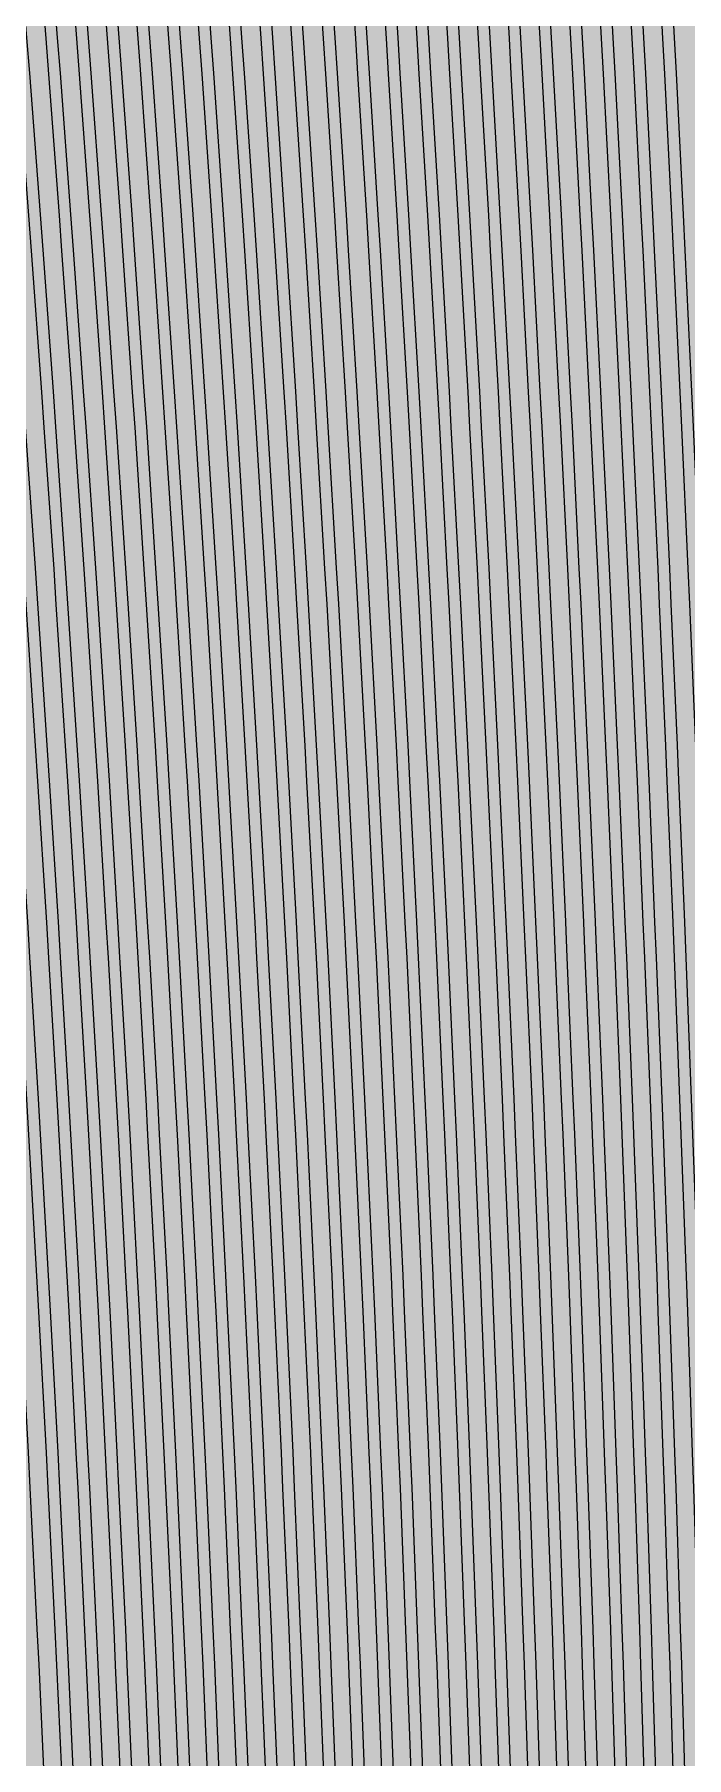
# Model space of a CAD drawing. Header units: metres. Extents: x -7220 to 10980, y -29667 to 1833.
# Drawn here: x 1563.1 to 1678.3, y -17289.4 to -16985 of the extents above; entities that cross this region are included whole.
import ezdxf

# ---------------------------------------------------------------- set-up
doc = ezdxf.new("R2010")
doc.units = ezdxf.units.M
doc.layers.add('Metal1', color=4, linetype='CONTINUOUS')
doc.layers.add('Polyimide', color=7, linetype='CONTINUOUS')

msp = doc.modelspace()

# ---------------------------------------------------------------- hatches: boundary and pattern name
at = {"layer": 'Polyimide'}
msp.add_hatch(color=7, dxfattribs=at).paths.add_polyline_path([(4099.45, -13861.55), (4142.64, -14152.77), (4214.18, -14438.35), (4313.36, -14715.55), (4439.24, -14981.69), (4590.59, -15234.21), (4765.97, -15470.68), (4963.68, -15688.82), (5181.82, -15886.53), (5418.29, -16061.91), (5670.81, -16213.26), (5936.95, -16339.14), (6214.15, -16438.32), (6499.73, -16509.85), (6790.95, -16553.05), (7085, -16567.5), (9980.38, -16567.5), (10058.79, -16571.35), (10136.45, -16582.87), (10212.6, -16601.95), (10286.52, -16628.4), (10357.49, -16661.96), (10424.83, -16702.32), (10487.89, -16749.09), (10546.06, -16801.81), (10598.78, -16859.98), (10645.55, -16923.04), (10685.91, -16990.38), (10719.48, -17061.35), (10745.93, -17135.27), (10765, -17211.43), (10776.52, -17289.08), (10780.38, -17367.5), (10780.38, -21957.3), (10741.61, -22012.91), (10705.97, -22070.59), (10673.58, -22130.14), (10644.53, -22191.39), (10618.92, -22254.16), (10596.82, -22318.25), (10578.3, -22383.46), (10563.41, -22449.6), (10552.21, -22516.46), (10544.72, -22583.84), (10540.97, -22651.53), (10540.97, -22719.32), (10544.72, -22787.01), (10552.21, -22854.38), (10563.41, -22921.24), (10578.3, -22987.38), (10596.82, -23052.6), (10618.92, -23116.68), (10644.53, -23179.45), (10673.58, -23240.71), (10705.97, -23300.26), (10741.61, -23357.93), (10780.38, -23413.54), (10780.38, -28667.5), (10776.52, -28745.91), (10765, -28823.57), (10745.93, -28899.73), (10719.48, -28973.65), (10685.91, -29044.62), (10645.55, -29111.96), (10598.78, -29175.01), (10546.06, -29233.19), (10487.89, -29285.91), (10424.83, -29332.68), (10357.49, -29373.04), (10286.52, -29406.6), (10212.6, -29433.05), (10136.45, -29452.13), (10058.79, -29463.65), (9980.38, -29467.5), (-6219.63, -29467.5), (-6298.04, -29463.65), (-6375.7, -29452.13), (-6451.85, -29433.05), (-6525.77, -29406.6), (-6596.74, -29373.04), (-6664.08, -29332.68), (-6727.14, -29285.91), (-6785.31, -29233.19), (-6838.03, -29175.01), (-6884.8, -29111.96), (-6925.16, -29044.62), (-6958.73, -28973.65), (-6985.18, -28899.73), (-7004.25, -28823.57), (-7015.77, -28745.91), (-7019.63, -28667.5), (-7019.63, -23426.32), (-6979.36, -23370.07), (-6942.33, -23311.63), (-6908.66, -23251.2), (-6878.45, -23188.96), (-6851.81, -23125.12), (-6828.81, -23059.88), (-6809.53, -22993.44), (-6794.04, -22926.02), (-6782.37, -22857.83), (-6774.57, -22789.09), (-6770.67, -22720.02), (-6770.67, -22650.84), (-6774.57, -22581.77), (-6782.37, -22513.03), (-6794.04, -22444.84), (-6809.53, -22377.42), (-6828.81, -22310.98), (-6851.81, -22245.74), (-6878.45, -22181.89), (-6908.66, -22119.66), (-6942.33, -22059.22), (-6979.36, -22000.79), (-7019.63, -21944.54), (-7019.63, -17367.5), (-7015.77, -17289.08), (-7004.25, -17211.43), (-6985.18, -17135.27), (-6958.73, -17061.35), (-6925.16, -16990.38), (-6884.8, -16923.04), (-6838.03, -16859.98), (-6785.31, -16801.81), (-6727.14, -16749.09), (-6664.08, -16702.32), (-6596.74, -16661.96), (-6525.77, -16628.4), (-6451.85, -16601.95), (-6375.7, -16582.87), (-6298.04, -16571.35), (-6219.63, -16567.5), (-3314, -16567.5), (-3019.95, -16553.05), (-2728.73, -16509.85), (-2443.15, -16438.32), (-2165.95, -16339.14), (-1899.81, -16213.26), (-1647.29, -16061.91), (-1410.82, -15886.53), (-1192.68, -15688.82), (-994.97, -15470.68), (-819.59, -15234.21), (-668.24, -14981.69), (-542.36, -14715.55), (-443.18, -14438.35), (-371.64, -14152.77), (-328.45, -13861.55), (-314, -13567.5), (-314, -13373.48), (-317.45, -13328.11), (-327.72, -13283.78), (-344.58, -13241.52), (-367.63, -13202.3), (-396.35, -13167.01), (-430.08, -13136.47), (-468.03, -13111.38), (-509.35, -13092.32), (-509.35, -13092.32), (-578.18, -13061.27), (-642.2, -13021.24), (-700.26, -12972.96), (-751.3, -12917.31), (-794.39, -12855.3), (-828.74, -12788.06), (-853.73, -12716.8), (-868.91, -12642.84), (-874, -12567.5), (-868.91, -12492.16), (-853.73, -12418.19), (-828.74, -12346.94), (-794.39, -12279.7), (-751.3, -12217.69), (-700.26, -12162.04), (-642.2, -12113.76), (-578.18, -12073.73), (-509.35, -12042.68), (-509.35, -12042.68), (-468.03, -12023.62), (-430.08, -11998.53), (-396.35, -11967.99), (-367.63, -11932.7), (-344.58, -11893.47), (-327.72, -11851.21), (-317.45, -11806.89), (-314, -11761.52), (-314, -11074.31), (-317.45, -11028.94), (-327.72, -10984.62), (-344.58, -10942.36), (-367.63, -10903.13), (-396.35, -10867.84), (-430.08, -10837.3), (-468.03, -10812.21), (-509.35, -10793.16), (-509.35, -10793.16), (-578.18, -10762.1), (-642.2, -10722.07), (-700.26, -10673.8), (-751.3, -10618.15), (-794.39, -10556.13), (-828.74, -10488.89), (-853.73, -10417.64), (-868.91, -10343.67), (-874, -10268.33), (-868.91, -10192.99), (-853.73, -10119.03), (-828.74, -10047.77), (-794.39, -9980.53), (-751.3, -9918.52), (-700.26, -9862.87), (-642.2, -9814.59), (-578.18, -9774.56), (-509.35, -9743.51), (-509.35, -9743.51), (-468.03, -9724.45), (-430.08, -9699.36), (-396.35, -9668.82), (-367.63, -9633.53), (-344.58, -9594.31), (-327.72, -9552.05), (-317.45, -9507.72), (-314, -9462.35), (-314, -8775.14), (-317.45, -8729.78), (-327.72, -8685.45), (-344.58, -8643.19), (-367.63, -8603.96), (-396.35, -8568.68), (-430.08, -8538.14), (-468.03, -8513.05), (-509.35, -8493.99), (-509.35, -8493.99), (-578.18, -8462.94), (-642.2, -8422.91), (-700.26, -8374.63), (-751.3, -8318.98), (-794.39, -8256.97), (-828.74, -8189.73), (-853.73, -8118.47), (-868.91, -8044.5), (-874, -7969.17), (-868.91, -7893.83), (-853.73, -7819.86), (-828.74, -7748.61), (-794.39, -7681.36), (-751.3, -7619.35), (-700.26, -7563.7), (-642.2, -7515.42), (-578.18, -7475.4), (-509.35, -7444.34), (-509.35, -7444.34), (-468.03, -7425.28), (-430.08, -7400.2), (-396.35, -7369.66), (-367.63, -7334.37), (-344.58, -7295.14), (-327.72, -7252.88), (-317.45, -7208.56), (-314, -7163.19), (-314, -6475.98), (-317.45, -6430.61), (-327.72, -6386.29), (-344.58, -6344.02), (-367.63, -6304.8), (-396.35, -6269.51), (-430.08, -6238.97), (-468.03, -6213.88), (-509.35, -6194.82), (-509.35, -6194.82), (-578.18, -6163.77), (-642.2, -6123.74), (-700.26, -6075.46), (-751.3, -6019.81), (-794.39, -5957.8), (-828.74, -5890.56), (-853.73, -5819.31), (-868.91, -5745.34), (-874, -5670), (-868.91, -5594.66), (-853.73, -5520.69), (-828.74, -5449.44), (-794.39, -5382.2), (-751.3, -5320.19), (-700.26, -5264.54), (-642.2, -5216.26), (-578.18, -5176.23), (-509.35, -5145.18), (-509.35, -5145.18), (-468.03, -5126.12), (-430.08, -5101.03), (-396.35, -5070.49), (-367.63, -5035.2), (-344.58, -4995.98), (-327.72, -4953.71), (-317.45, -4909.39), (-314, -4864.02), (-314, 380), (-314, 1532.5), (-269, 1532.5), (-268.78, 1525.63), (-268.1, 1518.79), (-266.98, 1512.02), (-265.42, 1505.32), (-263.43, 1498.75), (-261.01, 1492.32), (-258.17, 1486.06), (-254.93, 1480), (-251.3, 1474.17), (-247.3, 1468.58), (-242.94, 1463.27), (-238.25, 1458.25), (-233.23, 1453.56), (-227.92, 1449.2), (-222.33, 1445.2), (-216.5, 1441.57), (-210.44, 1438.33), (-204.18, 1435.49), (-197.75, 1433.07), (-191.18, 1431.08), (-184.48, 1429.52), (-177.71, 1428.4), (-170.87, 1427.72), (-164, 1427.5), (-157.13, 1427.72), (-150.29, 1428.4), (-143.52, 1429.52), (-136.82, 1431.08), (-130.25, 1433.07), (-123.82, 1435.49), (-117.56, 1438.33), (-111.5, 1441.57), (-105.67, 1445.2), (-100.08, 1449.2), (-94.77, 1453.56), (-89.75, 1458.25), (-85.06, 1463.27), (-80.7, 1468.58), (-76.7, 1474.17), (-73.07, 1480), (-69.83, 1486.06), (-66.99, 1492.32), (-64.57, 1498.75), (-62.58, 1505.32), (-61.02, 1512.02), (-59.9, 1518.79), (-59.22, 1525.63), (-59, 1532.5), (1786, 1532.5), (3835, 1532.5), (3835.21, 1539.04), (3835.86, 1545.55), (3836.92, 1552.01), (3838.41, 1558.38), (3840.31, 1564.64), (3842.61, 1570.77), (3845.31, 1576.73), (3848.4, 1582.5), (3851.85, 1588.06), (3855.66, 1593.38), (3859.82, 1598.43), (3864.29, 1603.21), (3869.07, 1607.68), (3874.12, 1611.84), (3879.44, 1615.65), (3885, 1619.1), (3890.77, 1622.19), (3896.73, 1624.89), (3902.86, 1627.19), (3909.12, 1629.09), (3915.49, 1630.58), (3921.95, 1631.64), (3928.46, 1632.29), (3935, 1632.5), (3941.54, 1632.29), (3948.05, 1631.64), (3954.51, 1630.58), (3960.88, 1629.09), (3967.14, 1627.19), (3973.27, 1624.89), (3979.23, 1622.19), (3985, 1619.1), (3990.56, 1615.65), (3995.88, 1611.84), (4000.93, 1607.68), (4005.71, 1603.21), (4010.18, 1598.43), (4014.34, 1593.38), (4018.15, 1588.06), (4021.6, 1582.5), (4024.69, 1576.73), (4027.39, 1570.77), (4029.69, 1564.64), (4031.59, 1558.38), (4033.08, 1552.01), (4034.14, 1545.55), (4034.79, 1539.04), (4035, 1532.5), (4085, 1532.5), (4085, 380), (4085, 330), (4085, -4864.02), (4088.45, -4909.39), (4098.72, -4953.71), (4115.58, -4995.98), (4138.63, -5035.2), (4167.35, -5070.49), (4201.08, -5101.03), (4239.03, -5126.12), (4280.35, -5145.18), (4280.35, -5145.18), (4349.18, -5176.23), (4413.2, -5216.26), (4471.26, -5264.54), (4522.3, -5320.19), (4565.39, -5382.2), (4599.74, -5449.44), (4624.73, -5520.69), (4639.91, -5594.66), (4645, -5670), (4639.91, -5745.34), (4624.73, -5819.31), (4599.74, -5890.56), (4565.39, -5957.8), (4522.3, -6019.81), (4471.26, -6075.46), (4413.2, -6123.74), (4349.18, -6163.77), (4280.35, -6194.82), (4239.03, -6213.88), (4201.08, -6238.97), (4167.35, -6269.51), (4138.63, -6304.8), (4115.58, -6344.02), (4098.72, -6386.29), (4088.45, -6430.61), (4085, -6475.98), (4085, -13567.5), (4099.45, -13861.55)])

# ---------------------------------------------------------------- linework, layer by layer
at = {"layer": 'Metal1'}
for points in [[(1542.86, -16960.57), (1544.98, -16985.56), (1545.5, -16991.81), (1547.53, -17016.8), (1548.03, -17023.06), (1549.95, -17048.05), (1550.42, -17054.3), (1552.25, -17079.29), (1552.7, -17085.55), (1554.43, -17110.54), (1554.85, -17116.79), (1556.49, -17141.78), (1556.89, -17148.04), (1558.43, -17173.03), (1558.8, -17179.28), (1560.25, -17204.27), (1560.6, -17210.52), (1561.96, -17235.52), (1562.28, -17241.77), (1563.54, -17266.76), (1563.85, -17273.01), (1565.01, -17298.01)], [(1568.2, -17298.1), (1567.05, -17273.11), (1566.76, -17266.86), (1565.52, -17241.87), (1565.2, -17235.62), (1563.88, -17210.63), (1563.53, -17204.38), (1562.12, -17179.4), (1561.75, -17173.15), (1560.24, -17148.16), (1559.85, -17141.91), (1558.25, -17116.92), (1557.83, -17110.67), (1556.14, -17085.68), (1555.7, -17079.44), (1553.91, -17054.45), (1553.45, -17048.2), (1551.56, -17023.21), (1551.08, -17016.96), (1549.09, -16991.97), (1548.58, -16985.72), (1546.5, -16960.74)], [(1548.49, -16960.57), (1550.57, -16985.56), (1551.08, -16991.81), (1553.07, -17016.8), (1553.55, -17023.06), (1555.44, -17048.05), (1555.9, -17054.3), (1557.7, -17079.29), (1558.13, -17085.55), (1559.83, -17110.54), (1560.24, -17116.79), (1561.85, -17141.78), (1562.24, -17148.04), (1563.75, -17173.03), (1564.11, -17179.28), (1565.53, -17204.27), (1565.87, -17210.53), (1567.2, -17235.52), (1567.52, -17241.77), (1568.75, -17266.76), (1569.05, -17273.01), (1570.19, -17298.01)], [(1573.41, -17298.09), (1572.3, -17273.11), (1572.01, -17266.86), (1570.8, -17241.87), (1570.49, -17235.62), (1569.2, -17210.63), (1568.86, -17204.38), (1567.48, -17179.39), (1567.12, -17173.15), (1565.65, -17148.16), (1565.27, -17141.91), (1563.71, -17116.92), (1563.3, -17110.67), (1561.65, -17085.68), (1561.22, -17079.43), (1559.48, -17054.45), (1559.03, -17048.2), (1557.18, -17023.21), (1556.71, -17016.96), (1554.78, -16991.97), (1554.28, -16985.72), (1552.25, -16960.74)], [(1554.24, -16960.57), (1556.27, -16985.56), (1556.77, -16991.82), (1558.71, -17016.81), (1559.18, -17023.06), (1561.02, -17048.05), (1561.47, -17054.3), (1563.22, -17079.3), (1563.64, -17085.55), (1565.3, -17110.54), (1565.7, -17116.79), (1567.27, -17141.79), (1567.65, -17148.04), (1569.12, -17173.03), (1569.48, -17179.28), (1570.86, -17204.27), (1571.19, -17210.53), (1572.49, -17235.52), (1572.8, -17241.77), (1574, -17266.76), (1574.29, -17273.01), (1575.41, -17298.01)], [(1578.54, -17298.09), (1577.44, -17273.11), (1577.16, -17266.86), (1575.97, -17241.87), (1575.67, -17235.62), (1574.39, -17210.63), (1574.07, -17204.38), (1572.7, -17179.39), (1572.35, -17173.14), (1570.9, -17148.16), (1570.53, -17141.91), (1568.99, -17116.92), (1568.59, -17110.67), (1566.96, -17085.68), (1566.55, -17079.43), (1564.82, -17054.44), (1564.38, -17048.2), (1562.57, -17023.21), (1562.1, -17016.96), (1560.2, -16991.97), (1559.71, -16985.72), (1557.71, -16960.73)], [(1559.7, -16960.57), (1561.7, -16985.56), (1562.19, -16991.82), (1564.1, -17016.81), (1564.56, -17023.06), (1566.38, -17048.05), (1566.82, -17054.31), (1568.54, -17079.3), (1568.96, -17085.55), (1570.59, -17110.54), (1570.99, -17116.79), (1572.53, -17141.79), (1572.9, -17148.04), (1574.35, -17173.03), (1574.7, -17179.28), (1576.06, -17204.27), (1576.39, -17210.53), (1577.66, -17235.52), (1577.97, -17241.77), (1579.16, -17266.76), (1579.44, -17273.02), (1580.54, -17298.01)], [(1583.67, -17298.09), (1582.59, -17273.1), (1582.31, -17266.86), (1581.15, -17241.87), (1580.84, -17235.62), (1579.59, -17210.63), (1579.27, -17204.38), (1577.93, -17179.39), (1577.58, -17173.14), (1576.16, -17148.16), (1575.79, -17141.91), (1574.27, -17116.92), (1573.88, -17110.67), (1572.28, -17085.68), (1571.87, -17079.43), (1570.17, -17054.44), (1569.74, -17048.19), (1567.95, -17023.21), (1567.5, -17016.96), (1565.62, -16991.97), (1565.14, -16985.72), (1563.17, -16960.73)], [(1565.17, -16960.57), (1567.13, -16985.56), (1567.61, -16991.82), (1569.49, -17016.81), (1569.95, -17023.06), (1571.73, -17048.05), (1572.17, -17054.31), (1573.86, -17079.3), (1574.28, -17085.55), (1575.88, -17110.54), (1576.27, -17116.8), (1577.78, -17141.79), (1578.15, -17148.04), (1579.58, -17173.03), (1579.93, -17179.28), (1581.27, -17204.28), (1581.59, -17210.53), (1582.84, -17235.52), (1583.14, -17241.77), (1584.31, -17266.76), (1584.59, -17273.02), (1585.67, -17298.01)], [(1588.81, -17298.09), (1587.74, -17273.1), (1587.47, -17266.86), (1586.32, -17241.87), (1586.02, -17235.62), (1584.79, -17210.63), (1584.47, -17204.38), (1583.15, -17179.39), (1582.81, -17173.14), (1581.41, -17148.15), (1581.05, -17141.91), (1579.56, -17116.92), (1579.17, -17110.67), (1577.59, -17085.68), (1577.19, -17079.43), (1575.52, -17054.44), (1575.09, -17048.19), (1573.34, -17023.21), (1572.89, -17016.96), (1571.04, -16991.97), (1570.57, -16985.72), (1568.63, -16960.73)], [(1570.63, -16960.57), (1572.56, -16985.57), (1573.04, -16991.82), (1574.88, -17016.81), (1575.33, -17023.06), (1577.09, -17048.05), (1577.52, -17054.31), (1579.18, -17079.3), (1579.59, -17085.55), (1581.17, -17110.54), (1581.55, -17116.8), (1583.04, -17141.79), (1583.41, -17148.04), (1584.81, -17173.03), (1585.15, -17179.28), (1586.47, -17204.28), (1586.79, -17210.53), (1588.02, -17235.52), (1588.32, -17241.77), (1589.46, -17266.77), (1589.74, -17273.02), (1590.8, -17298.01)], [(1593.94, -17298.09), (1592.89, -17273.1), (1592.62, -17266.85), (1591.49, -17241.87), (1591.2, -17235.62), (1589.99, -17210.63), (1589.67, -17204.38), (1588.38, -17179.39), (1588.04, -17173.14), (1586.66, -17148.15), (1586.31, -17141.9), (1584.84, -17116.92), (1584.46, -17110.67), (1582.91, -17085.68), (1582.51, -17079.43), (1580.87, -17054.44), (1580.45, -17048.19), (1578.72, -17023.2), (1578.28, -17016.95), (1576.46, -16991.97), (1576, -16985.72), (1574.09, -16960.73)], [(1576.09, -16960.58), (1577.99, -16985.57), (1578.46, -16991.82), (1580.28, -17016.81), (1580.72, -17023.06), (1582.45, -17048.06), (1582.87, -17054.31), (1584.51, -17079.3), (1584.91, -17085.55), (1586.46, -17110.54), (1586.84, -17116.8), (1588.3, -17141.79), (1588.66, -17148.04), (1590.04, -17173.03), (1590.37, -17179.29), (1591.67, -17204.28), (1591.98, -17210.53), (1593.2, -17235.52), (1593.49, -17241.77), (1594.62, -17266.77), (1594.89, -17273.02), (1595.94, -17298.01)], [(1599.07, -17298.09), (1598.04, -17273.1), (1597.77, -17266.85), (1596.66, -17241.86), (1596.38, -17235.62), (1595.18, -17210.63), (1594.88, -17204.38), (1593.6, -17179.39), (1593.27, -17173.14), (1591.91, -17148.15), (1591.56, -17141.9), (1590.12, -17116.91), (1589.75, -17110.67), (1588.22, -17085.68), (1587.83, -17079.43), (1586.22, -17054.44), (1585.81, -17048.19), (1584.11, -17023.2), (1583.67, -17016.95), (1581.89, -16991.97), (1581.43, -16985.72), (1579.56, -16960.73)], [(1581.55, -16960.58), (1583.42, -16985.57), (1583.88, -16991.82), (1585.67, -17016.81), (1586.1, -17023.07), (1587.8, -17048.06), (1588.22, -17054.31), (1589.83, -17079.3), (1590.22, -17085.55), (1591.75, -17110.55), (1592.12, -17116.8), (1593.56, -17141.79), (1593.91, -17148.04), (1595.27, -17173.03), (1595.6, -17179.29), (1596.87, -17204.28), (1597.18, -17210.53), (1598.37, -17235.52), (1598.66, -17241.77), (1599.77, -17266.77), (1600.04, -17273.02), (1601.07, -17298.01)], [(1604.2, -17298.09), (1603.19, -17273.1), (1602.93, -17266.85), (1601.84, -17241.86), (1601.55, -17235.62), (1600.38, -17210.63), (1600.08, -17204.38), (1598.83, -17179.39), (1598.5, -17173.14), (1597.17, -17148.15), (1596.82, -17141.9), (1595.41, -17116.91), (1595.04, -17110.66), (1593.54, -17085.68), (1593.15, -17079.43), (1591.57, -17054.44), (1591.16, -17048.19), (1589.49, -17023.2), (1589.06, -17016.95), (1587.31, -16991.96), (1586.86, -16985.71), (1585.02, -16960.73)], [(1587.01, -16960.58), (1588.85, -16985.57), (1589.3, -16991.82), (1591.06, -17016.81), (1591.49, -17023.07), (1593.16, -17048.06), (1593.57, -17054.31), (1595.15, -17079.3), (1595.54, -17085.55), (1597.04, -17110.55), (1597.4, -17116.8), (1598.82, -17141.79), (1599.16, -17148.04), (1600.5, -17173.04), (1600.82, -17179.29), (1602.08, -17204.28), (1602.38, -17210.53), (1603.55, -17235.52), (1603.83, -17241.77), (1604.93, -17266.77), (1605.19, -17273.02), (1606.2, -17298.01)], [(1609.33, -17298.09), (1608.34, -17273.1), (1608.08, -17266.85), (1607.01, -17241.86), (1606.73, -17235.61), (1605.58, -17210.63), (1605.28, -17204.38), (1604.05, -17179.39), (1603.73, -17173.14), (1602.42, -17148.15), (1602.08, -17141.9), (1600.69, -17116.91), (1600.33, -17110.66), (1598.85, -17085.68), (1598.48, -17079.43), (1596.92, -17054.44), (1596.52, -17048.19), (1594.88, -17023.2), (1594.46, -17016.95), (1592.73, -16991.96), (1592.29, -16985.71), (1590.48, -16960.73)], [(1592.47, -16960.58), (1594.28, -16985.57), (1594.73, -16991.82), (1596.45, -17016.81), (1596.87, -17023.07), (1598.51, -17048.06), (1598.91, -17054.31), (1600.47, -17079.3), (1600.85, -17085.56), (1602.33, -17110.55), (1602.69, -17116.8), (1604.08, -17141.79), (1604.42, -17148.04), (1605.73, -17173.04), (1606.05, -17179.29), (1607.28, -17204.28), (1607.58, -17210.53), (1608.73, -17235.52), (1609.01, -17241.78), (1610.08, -17266.77), (1610.34, -17273.02), (1611.33, -17298.01)], [(1614.47, -17298.09), (1613.49, -17273.1), (1613.24, -17266.85), (1612.18, -17241.86), (1611.91, -17235.61), (1610.78, -17210.62), (1610.48, -17204.38), (1609.27, -17179.39), (1608.96, -17173.14), (1607.67, -17148.15), (1607.34, -17141.9), (1605.97, -17116.91), (1605.62, -17110.66), (1604.17, -17085.67), (1603.8, -17079.43), (1602.27, -17054.44), (1601.87, -17048.19), (1600.26, -17023.2), (1599.85, -17016.95), (1598.15, -16991.96), (1597.72, -16985.71), (1595.94, -16960.72)], [(1597.94, -16960.58), (1599.71, -16985.57), (1600.15, -16991.82), (1601.84, -17016.82), (1602.26, -17023.07), (1603.87, -17048.06), (1604.26, -17054.31), (1605.79, -17079.3), (1606.17, -17085.56), (1607.62, -17110.55), (1607.97, -17116.8), (1609.34, -17141.79), (1609.67, -17148.04), (1610.96, -17173.04), (1611.27, -17179.29), (1612.48, -17204.28), (1612.78, -17210.53), (1613.91, -17235.52), (1614.18, -17241.78), (1615.23, -17266.77), (1615.49, -17273.02), (1616.46, -17298.01)], [(1619.6, -17298.09), (1618.64, -17273.1), (1618.39, -17266.85), (1617.35, -17241.86), (1617.09, -17235.61), (1615.97, -17210.62), (1615.69, -17204.38), (1614.5, -17179.39), (1614.19, -17173.14), (1612.93, -17148.15), (1612.6, -17141.9), (1611.25, -17116.91), (1610.91, -17110.66), (1609.48, -17085.67), (1609.12, -17079.42), (1607.62, -17054.44), (1607.23, -17048.19), (1605.65, -17023.2), (1605.24, -17016.95), (1603.58, -16991.96), (1603.15, -16985.71), (1601.4, -16960.72)], [(1603.4, -16960.58), (1605.14, -16985.57), (1605.57, -16991.83), (1607.24, -17016.82), (1607.64, -17023.07), (1609.23, -17048.06), (1609.61, -17054.31), (1611.12, -17079.31), (1611.48, -17085.56), (1612.91, -17110.55), (1613.25, -17116.8), (1614.6, -17141.79), (1614.92, -17148.05), (1616.19, -17173.04), (1616.5, -17179.29), (1617.68, -17204.28), (1617.97, -17210.53), (1619.08, -17235.53), (1619.35, -17241.78), (1620.39, -17266.77), (1620.64, -17273.02), (1621.6, -17298.01)], [(1624.73, -17298.09), (1623.79, -17273.1), (1623.54, -17266.85), (1622.53, -17241.86), (1622.26, -17235.61), (1621.17, -17210.62), (1620.89, -17204.37), (1619.72, -17179.38), (1619.42, -17173.14), (1618.18, -17148.15), (1617.86, -17141.9), (1616.54, -17116.91), (1616.2, -17110.66), (1614.8, -17085.67), (1614.44, -17079.42), (1612.96, -17054.43), (1612.59, -17048.19), (1611.03, -17023.2), (1610.63, -17016.95), (1609, -16991.96), (1608.58, -16985.71), (1606.86, -16960.72)], [(1608.86, -16960.58), (1610.57, -16985.57), (1610.99, -16991.83), (1612.63, -17016.82), (1613.03, -17023.07), (1614.58, -17048.06), (1614.96, -17054.31), (1616.44, -17079.31), (1616.8, -17085.56), (1618.19, -17110.55), (1618.53, -17116.8), (1619.86, -17141.79), (1620.18, -17148.05), (1621.42, -17173.04), (1621.72, -17179.29), (1622.89, -17204.28), (1623.17, -17210.53), (1624.26, -17235.53), (1624.53, -17241.78), (1625.54, -17266.77), (1625.79, -17273.02), (1626.73, -17298.01)], [(1629.91, -17298.09), (1628.99, -17273.1), (1628.75, -17266.85), (1627.76, -17241.86), (1627.51, -17235.61), (1626.44, -17210.62), (1626.17, -17204.37), (1625.03, -17179.38), (1624.74, -17173.14), (1623.53, -17148.15), (1623.21, -17141.9), (1621.93, -17116.91), (1621.6, -17110.66), (1620.23, -17085.67), (1619.88, -17079.42), (1618.44, -17054.43), (1618.08, -17048.18), (1616.56, -17023.19), (1616.17, -17016.95), (1614.58, -16991.96), (1614.17, -16985.71), (1612.5, -16960.72)], [(1614.49, -16960.58), (1616.17, -16985.58), (1616.57, -16991.83), (1618.17, -17016.82), (1618.56, -17023.07), (1620.07, -17048.06), (1620.44, -17054.32), (1621.88, -17079.31), (1622.23, -17085.56), (1623.59, -17110.55), (1623.92, -17116.8), (1625.21, -17141.8), (1625.52, -17148.05), (1626.74, -17173.04), (1627.03, -17179.29), (1628.17, -17204.28), (1628.44, -17210.53), (1629.51, -17235.53), (1629.76, -17241.78), (1630.75, -17266.77), (1630.99, -17273.02), (1631.91, -17298.02)], [(1635.12, -17298.09), (1634.24, -17273.1), (1634, -17266.85), (1633.04, -17241.86), (1632.8, -17235.61), (1631.76, -17210.62), (1631.5, -17204.37), (1630.4, -17179.38), (1630.11, -17173.13), (1628.94, -17148.14), (1628.63, -17141.9), (1627.39, -17116.91), (1627.07, -17110.66), (1625.75, -17085.67), (1625.41, -17079.42), (1624.01, -17054.43), (1623.65, -17048.18), (1622.18, -17023.19), (1621.81, -17016.94), (1620.26, -16991.96), (1619.87, -16985.71), (1618.25, -16960.72)], [(1620.24, -16960.59), (1621.86, -16985.58), (1622.26, -16991.83), (1623.8, -17016.82), (1624.18, -17023.07), (1625.65, -17048.07), (1626.01, -17054.32), (1627.4, -17079.31), (1627.74, -17085.56), (1629.06, -17110.55), (1629.38, -17116.81), (1630.63, -17141.8), (1630.93, -17148.05), (1632.11, -17173.04), (1632.39, -17179.29), (1633.5, -17204.29), (1633.76, -17210.54), (1634.79, -17235.53), (1635.04, -17241.78), (1636, -17266.77), (1636.23, -17273.02), (1637.12, -17298.02)], [(1640.26, -17298.09), (1639.38, -17273.1), (1639.16, -17266.85), (1638.22, -17241.86), (1637.97, -17235.61), (1636.96, -17210.62), (1636.7, -17204.37), (1635.62, -17179.38), (1635.34, -17173.13), (1634.19, -17148.14), (1633.89, -17141.89), (1632.67, -17116.91), (1632.35, -17110.66), (1631.06, -17085.67), (1630.73, -17079.42), (1629.36, -17054.43), (1629.01, -17048.18), (1627.57, -17023.19), (1627.2, -17016.94), (1625.69, -16991.95), (1625.3, -16985.7), (1623.71, -16960.72)], [(1625.71, -16960.59), (1627.29, -16985.58), (1627.68, -16991.83), (1629.2, -17016.82), (1629.57, -17023.08), (1631.01, -17048.07), (1631.36, -17054.32), (1632.72, -17079.31), (1633.06, -17085.56), (1634.35, -17110.55), (1634.67, -17116.81), (1635.89, -17141.8), (1636.19, -17148.05), (1637.34, -17173.04), (1637.62, -17179.29), (1638.7, -17204.29), (1638.96, -17210.54), (1639.97, -17235.53), (1640.22, -17241.78), (1641.16, -17266.77), (1641.38, -17273.02), (1642.26, -17298.02)], [(1645.39, -17298.08), (1644.53, -17273.09), (1644.31, -17266.85), (1643.39, -17241.86), (1643.15, -17235.61), (1642.16, -17210.62), (1641.9, -17204.37), (1640.84, -17179.38), (1640.57, -17173.13), (1639.44, -17148.14), (1639.15, -17141.89), (1637.95, -17116.9), (1637.64, -17110.66), (1636.38, -17085.67), (1636.05, -17079.42), (1634.71, -17054.43), (1634.37, -17048.18), (1632.95, -17023.19), (1632.59, -17016.94), (1631.11, -16991.95), (1630.73, -16985.7), (1629.17, -16960.71)], [(1631.17, -16960.59), (1632.72, -16985.58), (1633.1, -16991.83), (1634.59, -17016.82), (1634.95, -17023.08), (1636.36, -17048.07), (1636.71, -17054.32), (1638.05, -17079.31), (1638.37, -17085.56), (1639.64, -17110.56), (1639.95, -17116.81), (1641.15, -17141.8), (1641.44, -17148.05), (1642.57, -17173.04), (1642.84, -17179.29), (1643.9, -17204.29), (1644.16, -17210.54), (1645.15, -17235.53), (1645.39, -17241.78), (1646.31, -17266.77), (1646.53, -17273.02), (1647.39, -17298.02)], [(1650.52, -17298.08), (1649.68, -17273.09), (1649.47, -17266.85), (1648.56, -17241.86), (1648.33, -17235.61), (1647.36, -17210.62), (1647.11, -17204.37), (1646.07, -17179.38), (1645.8, -17173.13), (1644.69, -17148.14), (1644.41, -17141.89), (1643.24, -17116.9), (1642.93, -17110.65), (1641.69, -17085.67), (1641.37, -17079.42), (1640.06, -17054.43), (1639.72, -17048.18), (1638.34, -17023.19), (1637.98, -17016.94), (1636.53, -16991.95), (1636.16, -16985.7), (1634.63, -16960.71)], [(1636.63, -16960.59), (1638.15, -16985.58), (1638.53, -16991.83), (1639.98, -17016.83), (1640.34, -17023.08), (1641.72, -17048.07), (1642.06, -17054.32), (1643.37, -17079.31), (1643.69, -17085.56), (1644.93, -17110.56), (1645.23, -17116.81), (1646.41, -17141.8), (1646.69, -17148.05), (1647.8, -17173.04), (1648.07, -17179.29), (1649.1, -17204.29), (1649.36, -17210.54), (1650.33, -17235.53), (1650.56, -17241.78), (1651.46, -17266.77), (1651.68, -17273.03), (1652.52, -17298.02)], [(1655.65, -17298.08), (1654.83, -17273.09), (1654.62, -17266.85), (1653.73, -17241.85), (1653.5, -17235.61), (1652.55, -17210.62), (1652.31, -17204.37), (1651.29, -17179.38), (1651.03, -17173.13), (1649.95, -17148.14), (1649.67, -17141.89), (1648.52, -17116.9), (1648.22, -17110.65), (1647.01, -17085.66), (1646.69, -17079.42), (1645.41, -17054.43), (1645.08, -17048.18), (1643.72, -17023.19), (1643.38, -17016.94), (1641.95, -16991.95), (1641.59, -16985.7), (1640.09, -16960.71)], [(1642.09, -16960.59), (1643.58, -16985.58), (1643.95, -16991.83), (1645.37, -17016.83), (1645.72, -17023.08), (1647.07, -17048.07), (1647.4, -17054.32), (1648.69, -17079.31), (1649, -17085.57), (1650.22, -17110.56), (1650.52, -17116.81), (1651.67, -17141.8), (1651.95, -17148.05), (1653.03, -17173.04), (1653.29, -17179.3), (1654.31, -17204.29), (1654.55, -17210.54), (1655.5, -17235.53), (1655.73, -17241.78), (1656.62, -17266.78), (1656.83, -17273.03), (1657.65, -17298.02)], [(1660.78, -17298.08), (1659.98, -17273.09), (1659.77, -17266.84), (1658.91, -17241.85), (1658.68, -17235.61), (1657.75, -17210.62), (1657.51, -17204.37), (1656.52, -17179.38), (1656.26, -17173.13), (1655.2, -17148.14), (1654.93, -17141.89), (1653.8, -17116.9), (1653.51, -17110.65), (1652.32, -17085.66), (1652.01, -17079.41), (1650.76, -17054.42), (1650.43, -17048.18), (1649.11, -17023.19), (1648.77, -17016.94), (1647.37, -16991.95), (1647.02, -16985.7), (1645.56, -16960.71)], [(1647.55, -16960.59), (1649.01, -16985.58), (1649.37, -16991.84), (1650.77, -17016.83), (1651.11, -17023.08), (1652.43, -17048.07), (1652.75, -17054.32), (1654.01, -17079.32), (1654.32, -17085.57), (1655.51, -17110.56), (1655.8, -17116.81), (1656.93, -17141.8), (1657.2, -17148.05), (1658.26, -17173.05), (1658.52, -17179.3), (1659.51, -17204.29), (1659.75, -17210.54), (1660.68, -17235.53), (1660.91, -17241.78), (1661.77, -17266.78), (1661.98, -17273.03), (1662.78, -17298.02)], [(1665.92, -17298.08), (1665.13, -17273.09), (1664.93, -17266.84), (1664.08, -17241.85), (1663.86, -17235.61), (1662.95, -17210.61), (1662.71, -17204.37), (1661.74, -17179.38), (1661.49, -17173.13), (1660.45, -17148.14), (1660.19, -17141.89), (1659.08, -17116.9), (1658.8, -17110.65), (1657.64, -17085.66), (1657.34, -17079.41), (1656.11, -17054.42), (1655.79, -17048.18), (1654.49, -17023.19), (1654.16, -17016.94), (1652.8, -16991.95), (1652.45, -16985.7), (1651.02, -16960.71)], [(1653.01, -16960.59), (1654.44, -16985.59), (1654.79, -16991.84), (1656.16, -17016.83), (1656.49, -17023.08), (1657.79, -17048.07), (1658.1, -17054.32), (1659.33, -17079.32), (1659.63, -17085.57), (1660.8, -17110.56), (1661.08, -17116.81), (1662.18, -17141.8), (1662.45, -17148.05), (1663.49, -17173.05), (1663.74, -17179.3), (1664.71, -17204.29), (1664.95, -17210.54), (1665.86, -17235.53), (1666.08, -17241.78), (1666.93, -17266.78), (1667.13, -17273.03), (1667.92, -17298.02)], [(1671.05, -17298.08), (1670.28, -17273.09), (1670.08, -17266.84), (1669.25, -17241.85), (1669.04, -17235.6), (1668.15, -17210.61), (1667.92, -17204.37), (1666.97, -17179.38), (1666.72, -17173.13), (1665.71, -17148.14), (1665.44, -17141.89), (1664.37, -17116.9), (1664.09, -17110.65), (1662.95, -17085.66), (1662.66, -17079.41), (1661.45, -17054.42), (1661.15, -17048.17), (1659.88, -17023.18), (1659.55, -17016.94), (1658.22, -16991.95), (1657.88, -16985.7), (1656.48, -16960.71)], [(1658.48, -16960.59), (1659.87, -16985.59), (1660.22, -16991.84), (1661.55, -17016.83), (1661.87, -17023.08), (1663.14, -17048.07), (1663.45, -17054.32), (1664.66, -17079.32), (1664.95, -17085.57), (1666.09, -17110.56), (1666.37, -17116.81), (1667.44, -17141.8), (1667.7, -17148.05), (1668.72, -17173.05), (1668.96, -17179.3), (1669.92, -17204.29), (1670.15, -17210.54), (1671.04, -17235.53), (1671.25, -17241.78), (1672.08, -17266.78), (1672.28, -17273.03), (1673.05, -17298.02)], [(1676.18, -17298.08), (1675.43, -17273.09), (1675.23, -17266.84), (1674.42, -17241.85), (1674.21, -17235.6), (1673.34, -17210.61), (1673.12, -17204.37), (1672.19, -17179.37), (1671.95, -17173.13), (1670.96, -17148.14), (1670.7, -17141.89), (1669.65, -17116.9), (1669.38, -17110.65), (1668.27, -17085.66), (1667.98, -17079.41), (1666.8, -17054.42), (1666.5, -17048.17), (1665.26, -17023.18), (1664.94, -17016.93), (1663.64, -16991.94), (1663.31, -16985.7), (1661.94, -16960.71)], [(1663.94, -16960.6), (1665.3, -16985.59), (1665.64, -16991.84), (1666.94, -17016.83), (1667.26, -17023.08), (1668.5, -17048.07), (1668.8, -17054.33), (1669.98, -17079.32), (1670.26, -17085.57), (1671.38, -17110.56), (1671.65, -17116.81), (1672.7, -17141.81), (1672.96, -17148.06), (1673.95, -17173.05), (1674.19, -17179.3), (1675.12, -17204.29), (1675.34, -17210.54), (1676.21, -17235.54), (1676.42, -17241.79), (1677.23, -17266.78), (1677.43, -17273.03), (1678.18, -17298.02)], [(1681.31, -17298.08), (1680.58, -17273.09), (1680.39, -17266.84), (1679.6, -17241.85), (1679.39, -17235.6), (1678.54, -17210.61), (1678.32, -17204.36), (1677.41, -17179.37), (1677.18, -17173.13), (1676.21, -17148.14), (1675.96, -17141.89), (1674.93, -17116.9), (1674.67, -17110.65), (1673.58, -17085.66), (1673.3, -17079.41), (1672.15, -17054.42), (1671.86, -17048.17), (1670.65, -17023.18), (1670.34, -17016.93), (1669.06, -16991.94), (1668.74, -16985.69), (1667.4, -16960.71)], [(1669.4, -16960.6), (1670.73, -16985.59), (1671.06, -16991.84), (1672.33, -17016.83), (1672.64, -17023.08), (1673.85, -17048.08), (1674.15, -17054.33), (1675.3, -17079.32), (1675.58, -17085.57), (1676.67, -17110.56), (1676.93, -17116.81), (1677.96, -17141.81), (1678.21, -17148.06), (1679.18, -17173.05), (1679.41, -17179.3), (1680.32, -17204.29), (1680.54, -17210.54), (1681.39, -17235.54), (1681.6, -17241.79), (1682.39, -17266.78), (1682.58, -17273.03), (1683.31, -17298.02)], [(1686.44, -17298.08), (1685.73, -17273.09), (1685.54, -17266.84), (1684.77, -17241.85), (1684.57, -17235.6), (1683.74, -17210.61), (1683.53, -17204.36), (1682.64, -17179.37), (1682.41, -17173.12), (1681.46, -17148.13), (1681.22, -17141.89), (1680.22, -17116.9), (1679.96, -17110.65), (1678.9, -17085.66), (1678.62, -17079.41), (1677.5, -17054.42), (1677.21, -17048.17), (1676.03, -17023.18), (1675.73, -17016.93), (1674.49, -16991.94), (1674.17, -16985.69), (1672.86, -16960.7)], [(1674.86, -16960.6), (1676.16, -16985.59), (1676.48, -16991.84), (1677.73, -17016.83), (1678.03, -17023.08), (1679.21, -17048.08), (1679.5, -17054.33), (1680.62, -17079.32), (1680.89, -17085.57), (1681.96, -17110.56), (1682.22, -17116.81), (1683.22, -17141.81), (1683.46, -17148.06), (1684.41, -17173.05), (1684.64, -17179.3), (1685.52, -17204.29), (1685.74, -17210.54), (1686.57, -17235.54), (1686.77, -17241.79), (1687.54, -17266.78), (1687.73, -17273.03), (1688.44, -17298.02)]]:
    msp.add_lwpolyline(points, dxfattribs=at)

doc.saveas('drawing.dxf')
